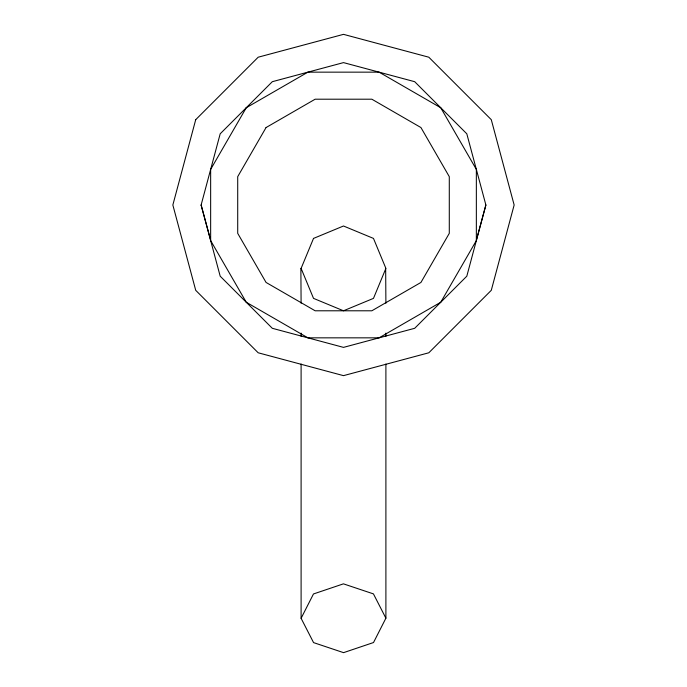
<?xml version="1.0" encoding="UTF-8"?>
<svg xmlns="http://www.w3.org/2000/svg" width="687" height="687" viewBox="0 0 687 687"><rect width="100%" height="100%" fill="white"/><g stroke="black" fill="none" stroke-linecap="round" stroke-linejoin="round"><path stroke-width="1.03" d="M201.119 205.001L220.192 133.802L272.31 81.693L343.5 62.611L414.69 81.693L466.808 133.802L485.881 205.001L466.808 276.191L414.69 328.3L343.5 347.382L272.31 328.3L220.192 276.191L201.119 205.001L210.651 240.244M476.349 240.244L485.881 205.001M301.104 618.3L313.478 593.963L343.44 583.847L373.436 593.886L385.896 618.197L373.522 642.534L343.56 652.65L313.564 642.611L301.104 618.3L301.104 363.99M385.665 268.394L385.896 303.233M300.872 268.394L301.104 303.233M385.896 333.126L385.896 336.329M385.896 364.016L385.896 618.197M301.104 333.101L301.104 336.295M195.718 119.675L172.849 205.001L195.718 290.318L258.175 352.783L343.5 375.643L428.825 352.783L491.282 290.318L514.151 205.001L491.282 119.675L428.825 57.21L343.5 34.35L258.175 57.21L195.718 119.675M313.521 238.415L301.104 268.394L313.521 298.373L343.5 310.79L373.479 298.373L385.896 268.394L373.479 238.415L343.5 225.997L313.521 238.415M246.255 107.747L210.651 169.406L210.651 240.596L246.255 302.246L307.905 337.841L379.095 337.841L440.745 302.246L476.349 240.596L476.349 169.406L440.745 107.747L379.095 72.152L307.905 72.152L246.255 107.747M266.058 127.55L237.711 176.653L237.711 233.348L266.058 282.443L315.153 310.79L371.847 310.79L420.942 282.443L449.289 233.348L449.289 176.653L420.942 127.55L371.847 99.203L315.153 99.203L266.058 127.55"/></g></svg>
